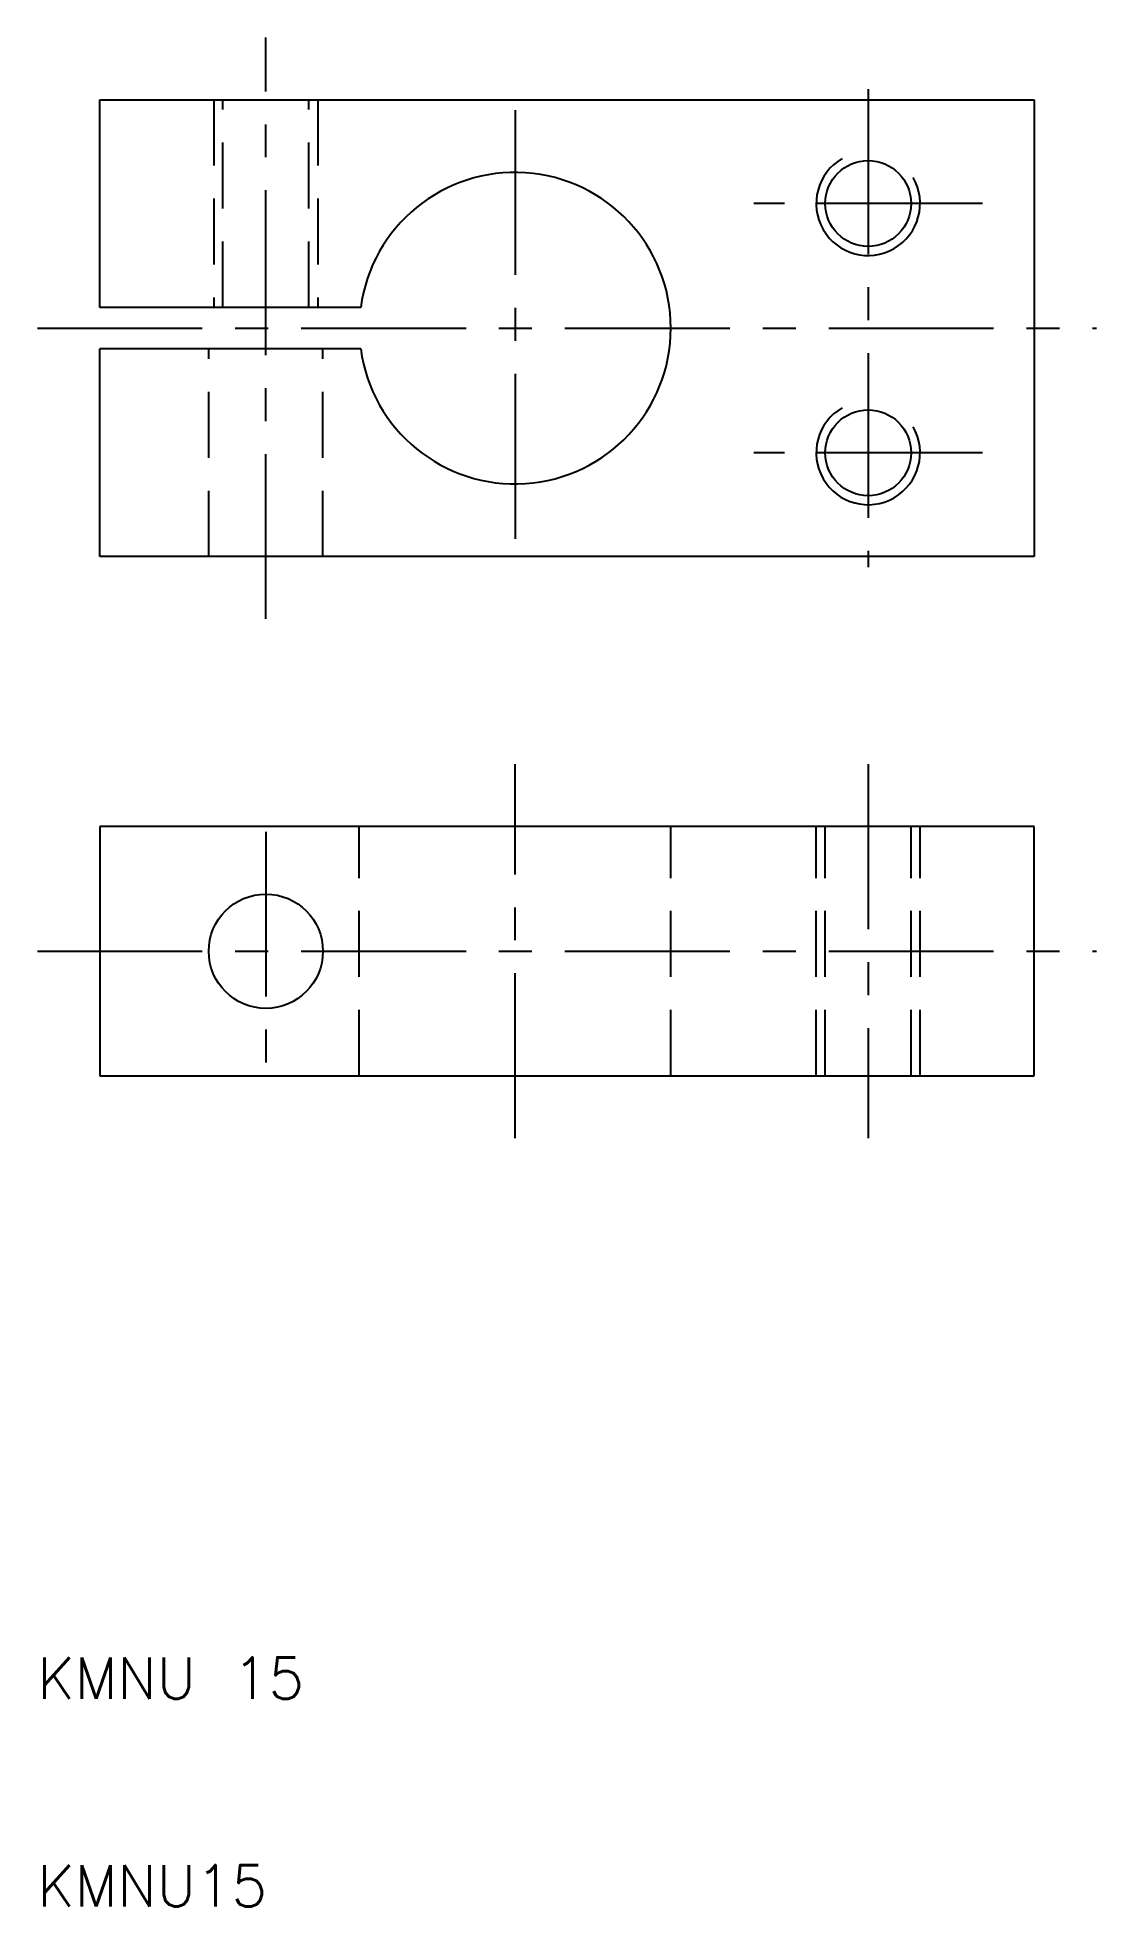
# Model space of a CAD drawing. Extents: x 10 to 61, y 10 to 100.
import ezdxf

# ---------------------------------------------------------------- set-up
doc = ezdxf.new("R2010")
doc.units = 0
doc.header["$LTSCALE"] = 0.25
doc.linetypes.add('CENTER', pattern=[50.8, 31.75, -6.35, 6.35, -6.35])
doc.linetypes.add('DASHED', pattern=[19.05, 12.7, -6.35])
doc.layers.get('0').update_dxf_attribs({"linetype": 'CONTINUOUS'})
doc.layers.add('CENTER', color=1, linetype='CENTER')
doc.styles.get("Standard").update_dxf_attribs({"font": 'txt.shx', "bigfont": 'extfont.shx'})

msp = doc.modelspace()

# ---------------------------------------------------------------- linework, layer by layer
for p, q in [((13, 97), (58, 97)), ((13, 87), (13, 97)), ((58, 97), (58, 75)), ((25.567, 87), (13, 87)), ((25.567, 85), (13, 85)), ((13, 75), (13, 85)), ((58, 75), (13, 75)), ((13, 62), (13, 50)), ((58, 62), (13, 62)), ((58, 50), (58, 62)), ((13, 50), (58, 50))]:
    msp.add_line(p, q)
at = {"color": 3, "linetype": 'DASHED'}
for p, q in [((18.5, 97), (18.5, 87)), ((18.933, 87), (18.933, 97)), ((23.067, 87), (23.067, 97)), ((23.5, 97), (23.5, 87)), ((18.25, 75), (18.25, 85)), ((23.75, 75), (23.75, 85)), ((25.5, 50), (25.5, 62)), ((40.5, 50), (40.5, 62)), ((47.5, 50), (47.5, 62)), ((47.933, 50), (47.933, 62)), ((52.067, 50), (52.067, 62)), ((52.5, 50), (52.5, 62))]:
    msp.add_line(p, q, dxfattribs=at)
for centre, radius in [((50, 92), 2.067), ((50, 80), 2.067), ((21, 56), 2.75)]:
    msp.add_circle(centre, radius)
at = {"color": 3}
for centre in [(50, 92), (50, 80)]:
    msp.add_arc(centre, 2.5, 120, 30, dxfattribs=at)
msp.add_arc((33, 86), 7.5, 187.66226, 172.33774)
at = {"layer": 'CENTER', "color": 1, "linetype": 'CENTER'}
for p, q in [((21, 72), (21, 100)), ((50, 97.5), (50, 74.5)), ((33, 96.5), (33, 75.5)), ((55.5, 92), (44.5, 92)), ((10, 86), (61, 86)), ((55.5, 80), (44.5, 80)), ((33, 47), (33, 65)), ((50, 65), (50, 47)), ((21, 61.75), (21, 50.25)), ((10, 56), (61, 56))]:
    msp.add_line(p, q, dxfattribs=at)

# ---------------------------------------------------------------- texts
for s, p in [('KMNU 15', (10, 20)), ('KMNU15', (10, 10))]:
    msp.add_text(s, height=2).set_placement(p)

doc.saveas('drawing.dxf')
